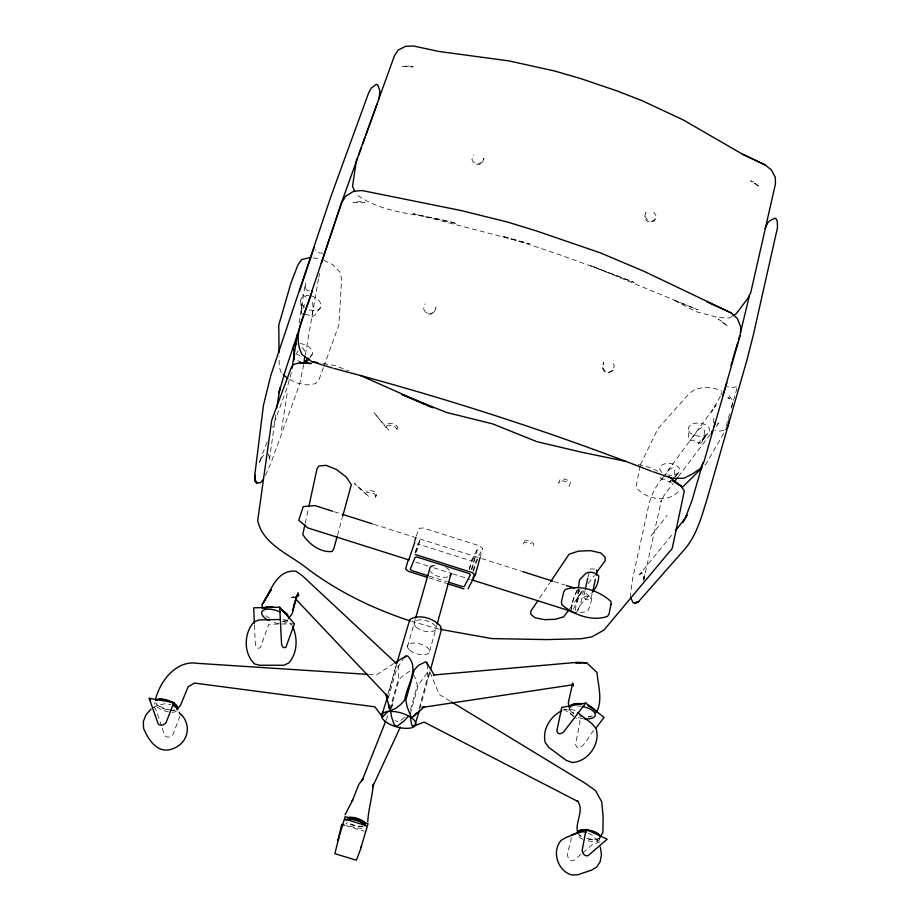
<?xml version="1.0" encoding="UTF-8"?>
<svg xmlns="http://www.w3.org/2000/svg" width="921" height="921" viewBox="0 0 921 921"><rect width="100%" height="100%" fill="white"/><g stroke="black" fill="none" stroke-linecap="round" stroke-linejoin="round"><path stroke-width="0.69" stroke-dasharray="4.61 3.45" d="M688.873 431.178L690.405 433.066A9.417 4.835 10.9 0 0 700.098 436.22L703.264 435.875A15.611 8.036 11 0 0 709.089 428.081L707.57 426.17A9.463 4.881 10.9 0 0 697.738 422.969L694.538 423.338A15.622 8.024 10.8 0 0 688.873 431.178L688.436 436.865L690.105 440.445L692.753 440.146L698.417 443.139L701.215 443.139L707.167 433.872L698.417 443.139L701.353 441.194L707.904 433.641M578.238 589.106L577.076 602.415L579.977 589.348M570.997 610.324L573.311 599.387L577.571 589.636M713.349 422.658L713.763 418.502M312.173 314.994L313.071 307.315L312.703 303.021L311.148 300.142M275.69 415.118L269.335 460.512L269.185 456.471L267.965 453.431M643.756 579.355L644.527 574.186L644.09 579.067L642.651 573.357L641.361 572.943L639.335 574.612L642.213 572.517L639.715 574.336L673.631 532.845M281.469 430.119L287.237 392.979M299.164 322.88L305.392 283.127L305.887 289.355L305.3 288.1L307.107 290.345L308.558 290.817L311.252 290.034M291.381 372.568L287.03 388.086L272.604 427.148M643.572 580.829L661.416 499.953L660.852 501.531L663.696 495.935L673.159 483.398M303.7 364.601L300.211 381.835L296.999 391.54L270.797 463.355L264.903 476.813M305.335 354.999L318.516 278.568M731.769 407.001L732.897 400.808L728.016 394.349M410.329 713.89L418.261 685.155L427.678 672.111L429.566 671.19L427.62 680.308M571.089 837.603C571.906 844.419 562.524 856.576 571.504 860.859L574.324 860.064L581.796 853.629M568.936 710.598L569.431 708.18A13.424 5.952 12.4 0 0 573.898 713.107M585.031 590.637L583.534 597.499L586.286 599.744L590.522 599.721L592.376 593.205M305.196 523.301L308.523 507.932M588.012 576.926L590.177 569.017L594.39 568.959M397.043 662.763L388.443 693.548M640.095 465.922L636.031 487.197C645.966 499.953 669.59 503.948 680.055 489.627M318.747 277.359L319.691 273.422M533.271 545.669L533.743 543.862L531.659 541.893L527.768 540.65L524.371 540.88L522.99 544.23L523.899 542.676L527.296 542.457L531.187 543.689M655.222 219.647L651.527 221.27L647.256 219.843L644.942 216.205L645.932 212.498L644.309 217.356L646.623 220.994L650.882 222.422L654.578 220.787L656.201 215.928L653.887 212.302M391.609 708.042L393.025 702.758L391.448 706.729M419.274 708.076L427.171 679.099L427.574 666.021M419.734 709.251L429.819 672.238M337.512 535.216L342.359 517.487M410.478 709.861L417.282 685.247L415.97 679.479L413.69 674.932M429.647 651.32L436.761 625.451M480.014 557.781L482.592 548.456L479.887 545.992L423.28 527.975L419.274 528.309L413.955 541.606M471.886 569.408L477.803 548.133L471.633 560.267L468.939 569.915M473.003 570.836L475.294 562.581L482.592 548.456M415.072 541.237L415.981 537.634L415.06 539.545M390.55 709.584L399.115 679.548L403.064 675.45L409.649 671.248L412.447 672.123M407.519 646.53L415.279 619.396M389.859 709.055L398.448 679.007L398.125 664.168M726.151 426.009L729.708 413.621M731.286 408.118L737.606 386.118L734.267 387.338L727.348 386.878M387.891 694.261L396.56 664.191M388.19 698.406L396.502 669.521L403.49 658.561M386.647 425.548L390.147 425.088L394.487 426.481L397.101 428.921L396.456 430.959L397.711 427.01L395.109 424.558L390.769 423.165L387.269 423.637L386.026 427.609L373.984 412.562L388.639 430.038M613.098 370.207L609.069 372.268L604.66 370.829L602.461 366.731L603.773 362.379L602.012 367.203L604.199 371.301L608.608 372.74L612.638 370.679L614.399 365.867L612.212 361.78M415.141 552.853L418.03 543.24L419.423 544.461L469.629 560.394L471.633 560.267M435.76 307.971L435.944 307.395L434.367 312.323L430.222 314.36L425.755 312.898L423.591 308.788L425.145 303.861M483.479 159.529L483.87 158.285L482.293 163.201L478.413 164.778L474.085 163.339L471.886 159.713L473.452 154.797M415.417 552.531L420.252 538.981L416.442 552.14M702.101 441.953L704.565 434.931L704.53 430.809L703.322 428.081L701.975 427.643L699.016 429.013L690.105 440.445M323.386 367.686L319.034 379.579L315.419 383.7L307.545 384.978L297.483 383.136L287.87 378.635M323.87 366.362L338.928 324.894L341.61 279.213L339.907 271.994L332.723 264.695L321.959 259.342M267.136 441.93L258.813 463.643L261.909 457.127L261.184 458.347L263.832 455.239M179.986 715.985L173.044 734.371A4.973 4.121 -32.2 0 1 168.255 737.145A4.973 4.121 -32.2 0 1 164.375 734.486L161.659 726.473M304.39 304.494L301.639 311.563L301.42 312.979L302.825 314.372M295.745 354.896L298.416 350.233M386.187 719.98L388.812 713.361M720.97 394.971L722.099 392.346M640.394 464.575L657.928 428.749L689.495 393.152L696.034 388.731L706.626 387.327L718.368 389.387L721.983 391.241M720.406 396.283L711.357 412.171L716.204 404.895L663.661 476.468M723.791 433.261L706.05 463.85L703.057 466.82M568.913 486.484L570.536 482.673L568.315 480.371L564.043 478.989L560.233 479.357L558.644 483.18L559.738 481.292L563.548 480.935L567.82 482.305M576.408 612.465L581.335 603.762L591.501 592.951M675.346 476.779L677.43 473.452L672.284 479.024M583.534 597.499L586.078 596.083L588.45 596.451L591.201 598.708M663.707 476.905L669.509 469.169L672.284 467.903L673.55 468.317L674.713 470.861L674.782 474.718M539.602 598.12L549.952 582.694M304.897 314.199L308.662 315.097L311.402 317.158L311.931 316.41M662.832 477.596C655.119 486.633 649.904 497.524 647.877 509.244L632.6 578.745L630.413 594.344L630.781 597.971M662.924 478.091L661.428 479.507L659.873 476.111M320.6 307.361L314.729 315.293L311.402 317.158M569.627 608.804L583.189 590.465M588.277 583.592L594.218 575.567M309.778 357.682L312.15 354.504M678.328 476.571L710.183 434.424M716.216 426.458L719.658 421.899L717.678 423.844M594.01 730.583C588.185 735.234 586.263 745.998 578.296 747.702L576.753 747.207L575.544 744.306L580.115 721.477L575.798 718.15M650.848 536.103L667.149 515.323M675.6 476.134L678.224 473.106M671.282 480.025L669.291 482.051L664.053 479.058L661.428 479.507M582.866 852.719L592.491 844.442L601.839 841.092M404.48 717.355L400.923 720.337L397.86 721.615L395.017 720.74M671.156 480.797L669.291 482.051L671.766 482.259M393.935 663.454L376.516 674.943L369.344 674.471M731.758 316.479L729.478 317.929L718.322 317.607L695.954 311.643L673.101 299.751L698.037 309.882L590.326 265.49L633.913 282.344C590.361 265.605 546.786 249.269 502.014 236.213L529.391 243.72L413.126 213.637L456.897 223.676C423.66 213.073 385.013 215.79 355.99 194.216M153.358 707.731L157.882 705.152L165.331 703.713L170.938 704.692M434.539 311.747L430.395 313.796L425.916 312.334M482.696 161.958L478.793 163.547L474.476 162.096M723.871 430.452L719.22 431.143L714.788 430.452M562.8 710.137L569.569 708.928L575.257 710.782M580.218 612.43L587.276 611.74L589.854 606.605L591.604 599.306L591.512 598.143L582.878 590.729A11.789 1.842 -72.7 0 1 581.508 600.066A11.789 1.842 -72.7 0 1 577.133 611.406M322.937 253.24L319.265 252.907L315.396 249.787M294.651 597.245L291.404 597.326L293.626 597.729M294.444 623.805L268.69 624.242L260.885 646.392A5.676 3.247 -89.2 0 1 257.373 647.923A5.676 3.247 -89.2 0 1 255.267 642.835L254.449 624.634M297.356 360.79L300.914 361.573M313.128 257.857L320.704 259.123M323.294 363.553L335.543 365.706L348.495 370.783M438.799 629.043L411.56 621.364M638.276 464.564L650.71 467.764L659.252 471.92M283.15 619.465L288.02 620.915L292.187 625.578M345.732 825.584L364.359 831.26M415.785 562.109L428.092 566.012M433.572 567.739L451.359 573.38M452.729 573.806L470.516 579.447M429.428 576.143L447.238 581.784M428.749 577.778L446.386 583.361M334.012 511.662L340.851 513.826M373.65 524.256L480.267 558.126M481.625 558.563L521.274 571.158M554.074 581.577L565.01 585.054M306.06 297.092L300.649 293.695M301.823 347.827L303.136 348.253L304.609 350.936L304.851 353.606M588.358 833.286L591.961 834.956L597.015 840.159L598.685 843.601M450.219 701.169L439.225 694.48L429.566 671.19M563.94 709.02L574.727 717.321M368.481 496.258L354.228 483.272L366.074 494.186M304.828 307.43L302.629 305.312A15.853 8.301 21.2 0 1 304.103 295.94L306.774 295.365A9.613 5.042 21.4 0 1 309.007 295.48M292.947 596.163L294.732 597.925M661.831 472.369L660.334 470.654A14.724 7.184 11.6 0 1 665.388 463.654L668.381 463.355A8.922 4.363 11.7 0 1 677.672 466.371L679.157 468.121A14.713 7.195 11.8 0 1 673.953 475.063L670.995 475.34A8.876 4.329 11.8 0 1 667.621 474.937M154.129 706.787L156.236 710.425L161.21 725.126M281.181 372.648L279.236 366.719L279.121 356.669M300.73 300.879L301.42 312.979L301.386 303.631M591.086 716.642A13.424 5.952 12.4 0 1 588.22 716.999M583.281 716.734A13.424 5.952 12.4 0 1 579.447 715.905M573.806 713.591A13.424 5.952 12.4 0 1 569.328 708.663M582.889 718.656A13.435 5.94 12.4 0 1 577.835 717.459M573.403 715.513A13.435 5.94 12.4 0 1 572.125 706.764M577.398 705.993A13.435 5.94 12.4 0 1 581.22 706.28M592.387 715.813A13.424 5.952 12.4 0 1 588.312 716.515M447.79 576.891A10.994 5.549 15.7 0 1 430.452 571.4M432.835 565.667A10.994 5.549 15.7 0 1 435.069 565.218M445.81 567.474A10.994 5.549 15.7 0 1 451.037 573.553M287.663 620.236A13.596 6.102 18.4 0 1 279.961 623.563M278.787 623.482A13.596 6.102 18.4 0 1 271.281 621.64M287.11 619.925A13.573 6.113 18.4 0 1 281.918 621.238M269.738 618.244A13.573 6.113 18.4 0 1 265.72 615.7M286.949 620.386A13.585 6.113 18.4 0 1 279.443 621.606M176.314 711.162A11.616 4.386 19 0 1 162.361 710.022A11.616 4.386 19 0 1 155.246 702.182M174.817 710.436A11.616 4.398 19 0 1 163.017 708.364A11.616 4.398 19 0 1 155.419 702.159M174.967 710.01A11.616 4.398 19 0 1 172.814 710.183M171.582 710.126A11.616 4.398 19 0 1 156.766 703.817M362.782 826.528A10.419 3.649 15.8 0 1 346.929 822.085M362.333 828.117A10.419 3.638 15.8 0 1 345.836 823.086M362.897 826.137A10.407 3.649 15.8 0 1 348.725 822.856M599.203 838.191A11.386 4.248 12.5 0 1 585.56 837.96M580.99 835.992A11.386 4.248 12.5 0 1 579.263 834.748M600.078 837.143A11.386 4.248 12.5 0 1 585.48 838.398M580.909 836.418A11.386 4.248 12.5 0 1 578.561 834.553M599.767 838.881A11.397 4.237 12.5 0 1 586.216 840.424M582.866 839.273A11.397 4.237 12.5 0 1 578.227 836.28M300.05 343.614A9.06 4.49 20.8 0 1 308.616 346.71L310.711 348.668A14.966 7.403 20.9 0 1 309.249 356.968M311.39 295.975A9.613 5.042 21.4 0 1 316.928 298.68L319.138 300.845A15.876 8.301 21.5 0 1 317.492 310.147L314.844 310.688A9.567 4.996 21.3 0 1 309.111 309.686M300.258 356.001A9.026 4.455 20.7 0 1 297.299 354.343M469.399 569.65A11.846 0.909 -72.5 0 1 474.58 556.1A11.846 0.909 -72.5 0 1 471.299 569.535M473.601 570.985A11.846 0.944 -72.5 0 1 477.631 559.427M575.222 610.658A11.789 1.842 -72.7 0 1 578.089 598.903A11.789 1.842 -72.7 0 1 582.199 590.534M578.676 589.394A11.789 1.807 -72.7 0 1 577.467 597.994A11.789 1.807 -72.7 0 1 573.369 609.242M571.043 609.334A11.789 1.807 -72.7 0 1 573.921 597.579A11.789 1.807 -72.7 0 1 577.997 589.198M376.079 495.521L375.538 497.213L376.643 493.748L374.237 491.653L370.3 490.398L367.157 490.72L366.581 492.493L369.724 492.182L373.661 493.437L376.079 495.521M361.216 201.561L353.008 202.286L364.923 202.401L361.216 201.561M409.592 66.082L401.832 66.3L413.115 66.945L409.592 66.082M753.769 182.174L750.511 180.769L759.813 187.021L753.769 182.174M721.684 320.888L718.311 319.38L727.763 326.276L721.684 320.888M729.766 398.747L727.878 397.515L731.101 399.795L729.766 398.747M416.315 627.224A11.271 5.319 15.7 0 0 435.149 630.091A11.271 5.319 15.7 0 0 423.706 620.075A11.271 5.319 15.7 0 0 416.315 627.224M409.787 650.226A11.397 5.215 15.7 0 0 428.783 653.185A11.397 5.215 15.7 0 0 417.178 643.249A11.397 5.215 15.7 0 0 409.787 650.226"/><path stroke-width="1.38" d="M155.465 699.442C160.081 681.31 175.992 659.966 197.209 663.316L367.905 674.379M578.353 587.771L579.574 579.85L585.837 573.276C589.981 571.124 595.795 572.436 598.731 576.039C598.627 581.612 596.44 587.92 592.422 591.973M304.805 356.358L303.93 363.265L308.144 358.292M276.691 408.118L280.042 387.81L278.752 393.428L285.487 370.127L341.622 202.39L357.647 157.871M292.049 368.308L297.391 334.231M294.202 358.787L294.006 360.053L294.006 351.074M361.113 846.549L361.055 847.447L368.078 823.685L345.156 816.685L337.972 840.436L341.749 824.364L344.408 825.17M586.113 829.441L582.21 850.106A4.962 3.845 70.7 0 0 584.605 855.045A4.962 3.845 70.7 0 0 588.956 854.941L607.192 839.169L586.113 829.441L571.619 834.887M729.386 419.159L728.051 425.916L725.921 429.589M592.675 591.835L595.323 579.47M596.209 575.349L597.096 571.227L596.313 569.961M304.897 524.694L302.779 534.468C308.915 544.173 320.128 552.612 332.055 551.518L333.782 548.858L337.144 536.586M308.834 506.538L316.985 468.835L318.919 465.991L326.069 465.324L336.533 469.537L346.204 476.986L351.304 484.745L342.727 516.117M585.33 589.267L587.713 578.296M749.395 295.733L740.357 333.183M397.043 662.763L397.423 661.151M430.556 669.555L441.493 629.365L440.307 625.946C432.985 618.175 419.55 613.812 409.845 619.419L396.963 662.821M437.141 624.093L451.037 573.553A10.994 5.549 15.7 0 1 450.162 575.544M468.041 588.738L475.236 575.084L480.014 557.781M415.659 618.037L429.658 569.051A10.994 5.549 15.7 0 1 432.835 565.667M715.364 422.014L703.989 461.709L700.317 468.57L692.569 473.878L683.958 478.241L672.284 478.356L652.701 471.656M723.066 395.144L740.357 334.818L740.864 327.151L737.272 318.378L731.055 312.852L643.952 271.281L600.066 252.757L536.08 230.826L508.139 222.226L460.788 210.472L362.045 190.543L353.641 191.269L345.536 196.3L341.553 202.942L321.279 263.406M381.582 716.135L382.756 712.037M387.257 697.669L381.789 715.352L382.537 717.022L388.19 711.07M702.976 462.515L691.936 500.748L685.189 518.339L687.054 515.012L682.783 522.311L684.856 518.88L675.415 530.669M711.277 433.71L712.071 430.97M730.963 365.464L732.137 361.4M714.155 426.596L726.842 382.583M338.617 838.524L334.887 853.686L356.392 860.214L361.159 847.596M293.523 606.64L296.24 597.545L292.418 613.363L288.492 618.532M419.366 710.632L414.738 725.552L412.827 726.404L411.71 724.827L410.202 716.607M732.529 360.042L737.686 342.658M738.481 339.987L739.667 335.969M408.452 559.381L405.551 568.971L408.394 571.342L427.39 577.352M414.784 542.262L408.751 559.899M292.452 610.393L298.116 592.905L296.712 596.463M378.957 98.927L379.959 91.191L377.702 84.847L376.286 84.364L371.151 88.232L368.63 92.952L340.655 169.648L330.489 197.762L270.797 375.469L263.418 405.436L254.772 475.213L255.071 480.969L256.671 483.007L260.539 482.708L263.153 479.634M765.063 228.477L767.907 222.583L769.91 220.718L774.722 218.277L776.092 218.738L777.324 221.593L777.508 227.556L753.067 336.096L746.563 361.377L707.547 497.432C701.767 515.91 696.863 535.815 683.543 550.528L638.621 601.54L636.066 603.174L633.13 602.691L630.781 597.971M299.475 291.232L314.303 247.07M312.242 290.334C307.602 310.964 290.541 333.298 302.123 354.597L311.92 361.711L332.481 368.009M358.614 155.189L361.527 147.153M362.494 144.47L364.912 137.77M365.879 135.099L377.011 104.292M173.793 702.55L166.183 722.444C164.56 725.046 160.553 726.255 158.17 723.998L149.214 698.291L173.793 702.55L177.811 709.826M385.657 721.304L361.976 780.893L363.507 777.957L358.764 784.577L352.121 801.362L352.743 799.958L345.064 814.717M400.336 727.06L372.66 786.707L373.293 784.37C372.36 796.826 368.412 809.202 367.755 821.647M262.266 608.228L262.174 604.487C270.809 591.604 276.323 569.19 295.929 571.25L302.169 575.567L396.479 663.569M263.671 602.046L271.292 589.624L269.888 591.915M262.174 604.487L268.483 594.195M596.186 712.681C603.117 700.846 598.143 685.293 596.958 672.457L586.608 662.74L577.743 662.291L433.204 675.035M538.014 600.492L530.841 611.176L530.876 614.353L535.124 617.784L544.438 619.66L555.305 619.303L563.687 616.828L568.775 609.955M550.746 581.508L569.051 554.223L578.48 551.126L590.695 550.654L600.906 553.003L605.12 557.217L605.235 560.67L596.762 572.125M306.624 361.907L308.984 358.741M674.886 481.119L677.465 477.711M595.691 728.384L604.095 717.39L585.791 703.034L561.787 707.363L556.963 730.318A5.653 3.753 -54.4 0 0 559.565 733.715A5.653 3.753 -54.4 0 0 564.492 730.813L585.791 703.034M408.084 716.377L404.561 720.544L397.308 726.116L394.441 725.23L391.413 716.469L390.723 710.966M305.288 361.596L308.017 358.419M176.947 709.492L180.585 705.256L188.08 686.79L194.446 683.06L374.893 706.844L382.537 717.022M434.516 675.346L425.974 661.692L418.721 665.192L414.323 669.786L405.816 700.225L407.14 706.798L410.904 716.423L412.136 717.505L416.522 713.05M151.09 709.02L145.978 714.754L143.331 721.511L143.561 728.269C148.523 740.3 158.182 754.955 173.252 748.554C187.861 743.12 192.121 725.656 181.023 714.259M404.261 657.744L405.816 656.132L407.577 655.936C420.252 668.439 406.575 685.846 404.78 699.914L400.508 704.738L395.385 708.571L390.239 710.713L385.611 693.663M682.058 487.646L702.055 467.81M413.851 716.089L423.856 707.236M295.894 597.119L298.865 595.15L295.745 597.211M732.897 315.742L736.328 313.566L747.771 298.508L750.765 292.579L775.436 183.935L775.332 177.442L771.314 169.844L765.132 164.917L742.384 154.118L683.255 119.937L641.902 100.596L616.264 90.649L581.312 78.792L554.615 70.998L509.209 60.947L439.006 51.472L413.69 46.05L405.77 46.257L398.24 50.045L394.602 55.387L356.243 161.359L352.547 186.33L354.85 191.591M395.028 662.832L405.816 656.132M561.66 710.816C550.251 716.365 541.905 729.962 545.336 742.706L548.916 747.541L566.323 760.401L571.987 762.507C587.897 761.978 600.745 743.892 596.117 728.684L592.33 723.987L577.536 712.543M423.925 706.718L422.06 707.455L572.022 684.902M414.082 725.921L424.074 722.087L577.881 801.489L577.179 800.579C585.134 810.353 574.474 822.05 577.766 832.745A11.386 4.248 12.5 0 1 589.141 830.627A11.386 4.248 12.5 0 1 600.078 837.143L602.887 832.331L603.117 816.524L601.701 801.788L595.565 790.69L585.791 783.656L451.44 701.906M579.873 832.273L566.438 837.304L561.234 840.24C551.288 851.188 557.677 871.093 571.745 874.95L577.835 874.743L591.512 870.172L596.716 867.075L600.216 861.584L601.482 854.55L600.354 847.032M299.624 362.747L311.091 363.484L299.624 362.747L293.304 364.589L291.14 367.87L271.776 420.08L257.719 520.492C262.681 544.668 289.954 554.373 307.372 568.614C338.283 591.915 373.615 608.931 410.305 620.973M310.607 257.443L301.8 259.503L297.92 264.914L290.932 283.127L278.764 325.09L279.075 352.363M279.696 607.204L281.596 644.746L283.311 647.613L285.821 647.486L294.444 623.805L279.696 607.204L253.689 607.814L254.392 623.229M280.318 619.511L259.054 619.914L254.092 621.928C243.697 633.003 243.305 653.645 254.818 664.064L259.837 665.273L284.002 665.227L288.814 662.959C297.425 653.277 297.967 638.184 292.659 626.764M581.105 662.752L575.602 662.763L586.608 662.74L583.856 662.752M312.415 361.631L317.849 362.598M625.831 461.363L581.98 452.292L536.874 441.666L492.631 423.879L446.397 412.412L401.936 394.533L423.913 404.008M440.18 629.342L491.952 638.598L546.521 639.588L581.404 638.725L591.996 636.802L603.992 630.045L672.192 548.49L684.315 491.02L681.149 486.161L669.003 476.664M333.851 368.423C441.527 396.709 547.673 430.74 651.389 471.207M345.271 819.218L366.558 825.711M415.313 554.534L472.485 572.666L475.236 575.084M408.936 559.945L307.683 527.871L298.772 520.307L303.205 506.596L314.878 505.583L332.642 511.224M471.886 579.873L571.768 611.509A11.789 1.807 -72.7 0 1 571.124 611.245M571.319 611.579L575.521 612.914M428.058 575.717L411.618 570.513L410.19 569.316L415.187 557.217L417.201 557.078L469.031 573.507L470.412 574.727L464.334 586.447L462.307 586.55L448.608 582.21M447.733 583.787L464.011 588.933M342.221 514.263L372.28 523.819M522.633 571.596L552.704 581.139M566.369 585.491L574.577 588.093M426.492 405.125L430.372 406.794M765.132 164.917L742.384 154.118M433.02 407.784L360.146 375.354M731.055 312.852L707.213 302.007M283.092 374.352L287.87 378.635M295.894 599.272L388.178 696.932L386.889 695.205M149.214 698.291L150.618 700.72M179.146 712.244L180.481 714.673M572.332 683.969L573.507 686.122M573.242 685.097L572.712 683.06L568.349 702.573L569.132 707.443M388.443 704.323L389.203 708.502M427.171 662.809L427.436 664.95M582.509 706.499A13.435 5.94 12.4 0 1 595.242 714.408A13.435 5.94 12.4 0 1 584.156 718.817M570.076 705.947A13.424 5.952 12.4 0 1 581.704 703.851M588.035 705.498A13.424 5.952 12.4 0 1 595.714 712.025M570.617 705.808A13.424 5.952 12.4 0 1 580.334 704.185M589.106 706.465A13.424 5.952 12.4 0 1 591.213 707.535M592.433 708.318A13.424 5.952 12.4 0 1 594.333 709.976M268.909 620.581A13.596 6.102 18.4 0 1 262.98 610.508A13.596 6.102 18.4 0 1 280.491 612.2M264.465 608.148A13.585 6.113 18.4 0 1 271.142 607.365M282.263 610.899A13.585 6.113 18.4 0 1 287.697 615.723M263.786 608.182A13.573 6.113 18.4 0 1 273.802 607.261M281.319 609.84A13.573 6.113 18.4 0 1 287.859 615.251M155.902 700.513A11.616 4.398 19 0 1 172.538 702.907M173.689 703.598A11.616 4.398 19 0 1 177.488 707.869M156.063 700.098A11.616 4.398 19 0 1 167.933 700.374A11.616 4.398 19 0 1 177.649 707.455M173.056 705.267A11.616 4.386 19 0 1 175.715 707.466M345.479 820.116A10.419 3.638 15.8 0 1 356.519 820.392A10.419 3.638 15.8 0 1 365.027 826.079M347.977 817.767A10.419 3.649 15.8 0 1 364.578 822.833M348.092 817.376A10.407 3.649 15.8 0 1 359.006 819.057A10.407 3.649 15.8 0 1 365.591 824.099M578.33 832.987A11.397 4.237 12.5 0 1 586.596 832.008M577.847 832.319A11.386 4.248 12.5 0 1 589.21 830.189A11.386 4.248 12.5 0 1 600.158 836.717M293.914 350.383A14.943 7.403 20.6 0 1 296.516 344.063M474.131 575.003A11.846 0.944 -72.5 0 1 472.876 578.135M611.06 604.222L609.023 614.146L607.423 616.402C592.387 621.744 573.23 614.848 561.695 604.544L561.465 601.839L563.71 591.984L565.16 589.647C580.08 583.937 599.652 591.006 610.98 601.517L611.06 604.222M638.621 601.54L634.431 603.094L638.621 601.54M681.149 486.161L672.295 480.359L681.149 486.161M256.671 483.007L254.841 479.496L256.671 483.007M255.071 480.969L254.772 475.213L255.071 480.969M385.162 721.396A17.649 7.322 15.6 0 0 414.519 726.347A17.649 7.322 15.6 0 0 396.364 711.852A17.649 7.322 15.6 0 0 385.162 721.396"/></g></svg>
